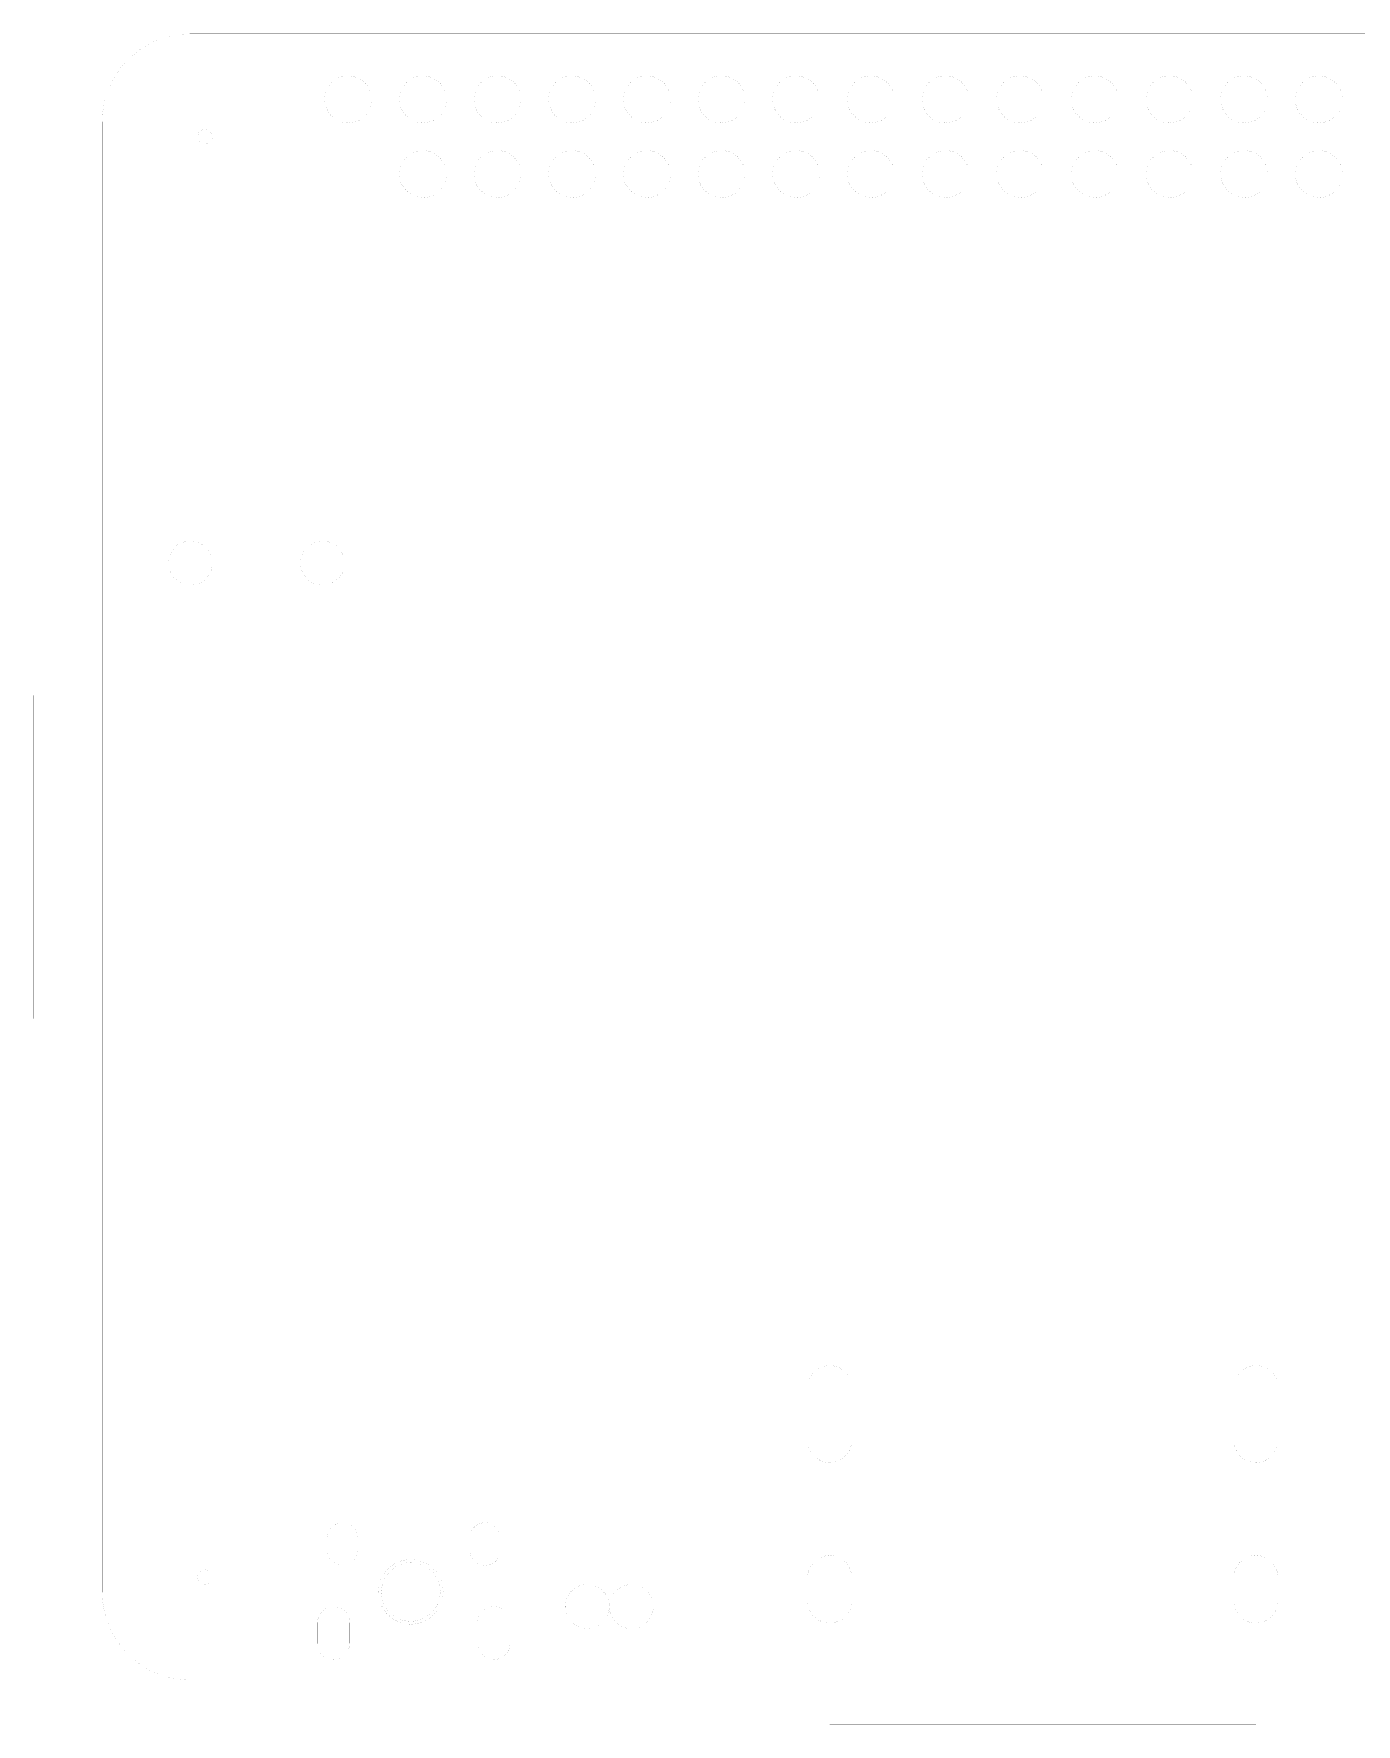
# Model space of a CAD drawing. Extents: x -0.09 to 3.43, y -0.1 to 2.2.
# Drawn here: x -0.092 to 1.68, y -0.059 to 2.205 of the extents above; entities that cross this region are included whole.
import ezdxf

# ---------------------------------------------------------------- set-up
doc = ezdxf.new("R2010")
doc.units = 0
doc.layers.add('49', color=253, linetype='CONTINUOUS')

msp = doc.modelspace()

# ---------------------------------------------------------------- linework, layer by layer
at = {"layer": '49'}
for points, const_width in [([(0.11811, 2.204724, 0.414214), (0, 2.086614)], 0.000039), ([(0.11811, 2.204734, 1), (0.11811, 2.204715)], 0.00002), ([(0.11811, 2.204715, 1), (0.11811, 2.204734)], 0.00002), ([(0.279528, 2.165364, 1), (0.279528, 2.165344)], 0.00002), ([(0.279537, 2.165354, 1), (0.279518, 2.165354)], 0.00002), ([(0.329528, 2.085433, 1), (0.329528, 2.148425, 1), (0.329528, 2.085433)], 0.000039), ([(0.329528, 2.085433, 1), (0.329528, 2.148425, 1), (0.329528, 2.085433)], 0.000039), ([(0.429528, 2.085433, 1), (0.429528, 2.148425, 1), (0.429528, 2.085433)], 0.000039), ([(0.429528, 2.085433, 1), (0.429528, 2.148425, 1), (0.429528, 2.085433)], 0.000039), ([(0.529528, 2.085433, 1), (0.529528, 2.148425, 1), (0.529528, 2.085433)], 0.000039), ([(0.529528, 2.085433, 1), (0.529528, 2.148425, 1), (0.529528, 2.085433)], 0.000039), ([(0.629528, 2.085433, 1), (0.629528, 2.148425, 1), (0.629528, 2.085433)], 0.000039), ([(0.629528, 2.085433, 1), (0.629528, 2.148425, 1), (0.629528, 2.085433)], 0.000039), ([(0.729528, 2.085433, 1), (0.729528, 2.148425, 1), (0.729528, 2.085433)], 0.000039), ([(0.729528, 2.085433, 1), (0.729528, 2.148425, 1), (0.729528, 2.085433)], 0.000039), ([(0.829528, 2.085433, 1), (0.829528, 2.148425, 1), (0.829528, 2.085433)], 0.000039), ([(0.829528, 2.085433, 1), (0.829528, 2.148425, 1), (0.829528, 2.085433)], 0.000039), ([(0.929528, 2.085433, 1), (0.929528, 2.148425, 1), (0.929528, 2.085433)], 0.000039), ([(0.929528, 2.085433, 1), (0.929528, 2.148425, 1), (0.929528, 2.085433)], 0.000039), ([(1.029528, 2.085433, 1), (1.029528, 2.148425, 1), (1.029528, 2.085433)], 0.000039), ([(1.029528, 2.085433, 1), (1.029528, 2.148425, 1), (1.029528, 2.085433)], 0.000039), ([(1.129528, 2.085433, 1), (1.129528, 2.148425, 1), (1.129528, 2.085433)], 0.000039), ([(1.129528, 2.085433, 1), (1.129528, 2.148425, 1), (1.129528, 2.085433)], 0.000039), ([(1.229528, 2.085433, 1), (1.229528, 2.148425, 1), (1.229528, 2.085433)], 0.000039), ([(1.229528, 2.085433, 1), (1.229528, 2.148425, 1), (1.229528, 2.085433)], 0.000039), ([(1.329528, 2.085433, 1), (1.329528, 2.148425, 1), (1.329528, 2.085433)], 0.000039), ([(1.329528, 2.085433, 1), (1.329528, 2.148425, 1), (1.329528, 2.085433)], 0.000039), ([(1.429528, 2.085433, 1), (1.429528, 2.148425, 1), (1.429528, 2.085433)], 0.000039), ([(1.429528, 2.085433, 1), (1.429528, 2.148425, 1), (1.429528, 2.085433)], 0.000039), ([(1.529528, 2.085433, 1), (1.529528, 2.148425, 1), (1.529528, 2.085433)], 0.000039), ([(1.529528, 2.085433, 1), (1.529528, 2.148425, 1), (1.529528, 2.085433)], 0.000039), ([(1.629528, 2.085433, 1), (1.629528, 2.148425, 1), (1.629528, 2.085433)], 0.000039), ([(1.629528, 2.085433, 1), (1.629528, 2.148425, 1), (1.629528, 2.085433)], 0.000039), ([(0.00001, 2.086614, 1), (-0.00001, 2.086614)], 0.00002), ([(-0.00001, 2.086614, 1), (0.00001, 2.086614)], 0.00002), ([(0.137795, 2.057087, 1), (0.137795, 2.076772, 1), (0.137795, 2.057087)], 0.000039), ([(0.137795, 2.057087, 1), (0.137795, 2.076772, 1), (0.137795, 2.057087)], 0.000039), ([(0.298031, 2.048435, 1), (0.298031, 2.048415)], 0.00002), ([(0.298041, 2.048425, 1), (0.298022, 2.048425)], 0.00002), ([(0.361033, 2.048425, 1), (0.361014, 2.048425)], 0.00002), ([(0.361024, 2.048415, 1), (0.361024, 2.048435)], 0.00002), ([(0.429528, 1.985433, 1), (0.429528, 2.048425, 1), (0.429528, 1.985433)], 0.000039), ([(0.429528, 1.985433, 1), (0.429528, 2.048425, 1), (0.429528, 1.985433)], 0.000039), ([(0.529528, 1.985433, 1), (0.529528, 2.048425, 1), (0.529528, 1.985433)], 0.000039), ([(0.529528, 1.985433, 1), (0.529528, 2.048425, 1), (0.529528, 1.985433)], 0.000039), ([(0.629528, 1.985433, 1), (0.629528, 2.048425, 1), (0.629528, 1.985433)], 0.000039), ([(0.629528, 1.985433, 1), (0.629528, 2.048425, 1), (0.629528, 1.985433)], 0.000039), ([(0.729528, 1.985433, 1), (0.729528, 2.048425, 1), (0.729528, 1.985433)], 0.000039), ([(0.729528, 1.985433, 1), (0.729528, 2.048425, 1), (0.729528, 1.985433)], 0.000039), ([(0.829528, 1.985433, 1), (0.829528, 2.048425, 1), (0.829528, 1.985433)], 0.000039), ([(0.829528, 1.985433, 1), (0.829528, 2.048425, 1), (0.829528, 1.985433)], 0.000039), ([(0.929528, 1.985433, 1), (0.929528, 2.048425, 1), (0.929528, 1.985433)], 0.000039), ([(0.929528, 1.985433, 1), (0.929528, 2.048425, 1), (0.929528, 1.985433)], 0.000039), ([(1.029528, 1.985433, 1), (1.029528, 2.048425, 1), (1.029528, 1.985433)], 0.000039), ([(1.029528, 1.985433, 1), (1.029528, 2.048425, 1), (1.029528, 1.985433)], 0.000039), ([(1.129528, 1.985433, 1), (1.129528, 2.048425, 1), (1.129528, 1.985433)], 0.000039), ([(1.129528, 1.985433, 1), (1.129528, 2.048425, 1), (1.129528, 1.985433)], 0.000039), ([(1.229528, 1.985433, 1), (1.229528, 2.048425, 1), (1.229528, 1.985433)], 0.000039), ([(1.229528, 1.985433, 1), (1.229528, 2.048425, 1), (1.229528, 1.985433)], 0.000039), ([(1.329528, 1.985433, 1), (1.329528, 2.048425, 1), (1.329528, 1.985433)], 0.000039), ([(1.329528, 1.985433, 1), (1.329528, 2.048425, 1), (1.329528, 1.985433)], 0.000039), ([(1.429528, 1.985433, 1), (1.429528, 2.048425, 1), (1.429528, 1.985433)], 0.000039), ([(1.429528, 1.985433, 1), (1.429528, 2.048425, 1), (1.429528, 1.985433)], 0.000039), ([(1.529528, 1.985433, 1), (1.529528, 2.048425, 1), (1.529528, 1.985433)], 0.000039), ([(1.529528, 1.985433, 1), (1.529528, 2.048425, 1), (1.529528, 1.985433)], 0.000039), ([(1.629528, 1.985433, 1), (1.629528, 2.048425, 1), (1.629528, 1.985433)], 0.000039), ([(1.629528, 1.985433, 1), (1.629528, 2.048425, 1), (1.629528, 1.985433)], 0.000039), ([(0.298031, 1.985443, 1), (0.298031, 1.985423)], 0.00002), ([(0.298022, 1.985433, 1), (0.298041, 1.985433)], 0.00002), ([(0.361014, 1.985433, 1), (0.361033, 1.985433)], 0.00002), ([(0.361024, 1.985423, 1), (0.361024, 1.985443)], 0.00002), ([(0.279528, 1.968514, 1), (0.279528, 1.968494)], 0.00002), ([(0.279518, 1.968504, 1), (0.279537, 1.968504)], 0.00002), ([(0.11811, 1.466535, 1), (0.11811, 1.525591, 1), (0.11811, 1.466535)], 0.000039), ([(0.295276, 1.466535, 1), (0.295276, 1.525591, 1), (0.295276, 1.466535)], 0.000039), ([(0.179134, 1.417333, 1), (0.179134, 1.417313)], 0.00002), ([(0.179144, 1.417323, 1), (0.179124, 1.417323)], 0.00002), ([(0.214577, 1.417323, 1), (0.214557, 1.417323)], 0.00002), ([(0.214567, 1.417313, 1), (0.214567, 1.417333)], 0.00002), ([(0.018711, 1.392913, 1), (0.018691, 1.392913)], 0.00002), ([(0.018701, 1.392923, 1), (0.018701, 1.392904)], 0.00002), ([(0.57186, 1.392913, 1), (0.571841, 1.392913)], 0.00002), ([(0.57185, 1.392904, 1), (0.57185, 1.392923)], 0.00002), ([(-0.091526, 1.318898, 1), (-0.091545, 1.318898)], 0.00002), ([(-0.091535, 1.318907, 1), (-0.091535, 1.318888)], 0.00002), ([(0.018711, 1.318898, 1), (0.018691, 1.318898)], 0.00002), ([(0.018691, 1.318898, 1), (0.018711, 1.318898)], 0.00002), ([(0.018701, 1.318888, 1), (0.018701, 1.318907)], 0.00002), ([(-0.091535, 0.885837, 1), (-0.091535, 0.885817)], 0.00002), ([(-0.091545, 0.885827, 1), (-0.091526, 0.885827)], 0.00002), ([(0.018711, 0.885827, 1), (0.018691, 0.885827)], 0.00002), ([(0.018691, 0.885827, 1), (0.018711, 0.885827)], 0.00002), ([(0.018701, 0.885817, 1), (0.018701, 0.885837)], 0.00002), ([(0.018691, 0.877165, 1), (0.018711, 0.877165)], 0.00002), ([(0.018701, 0.877175, 1), (0.018701, 0.877156)], 0.00002), ([(0.571841, 0.877165, 1), (0.57186, 0.877165)], 0.00002), ([(0.57185, 0.877156, 1), (0.57185, 0.877175)], 0.00002), ([(0.179134, 0.787411, 1), (0.179134, 0.787392)], 0.00002), ([(0.179124, 0.787402, 1), (0.179144, 0.787402)], 0.00002), ([(0.214557, 0.787402, 1), (0.214577, 0.787402)], 0.00002), ([(0.214567, 0.787392, 1), (0.214567, 0.787411)], 0.00002), ([(1.003937, 0.391732, 1), (0.944882, 0.391732)], 0.000039), ([(1.003937, 0.391732, 1), (0.944882, 0.391732)], 0.000039), ([(0.974409, 0.419301, 1), (0.974409, 0.419281)], 0.00002), ([(0.974419, 0.419291, 1), (0.9744, 0.419291)], 0.00002), ([(1.574803, 0.391732, 1), (1.515748, 0.391732)], 0.000039), ([(1.574803, 0.391732, 1), (1.515748, 0.391732)], 0.000039), ([(1.545285, 0.419291, 1), (1.545266, 0.419291)], 0.00002), ([(1.545276, 0.419281, 1), (1.545276, 0.419301)], 0.00002), ([(0.944892, 0.391732, 1), (0.944872, 0.391732)], 0.00002), ([(0.944872, 0.391732, 1), (0.944892, 0.391732)], 0.00002), ([(0.944872, 0.391732, 1), (0.944892, 0.391732)], 0.00002), ([(1.003947, 0.391732, 1), (1.003927, 0.391732)], 0.00002), ([(1.003927, 0.391732, 1), (1.003947, 0.391732)], 0.00002), ([(1.003927, 0.391732, 1), (1.003947, 0.391732)], 0.00002), ([(1.515758, 0.391732, 1), (1.515738, 0.391732)], 0.00002), ([(1.515738, 0.391732, 1), (1.515758, 0.391732)], 0.00002), ([(1.515738, 0.391732, 1), (1.515758, 0.391732)], 0.00002), ([(1.574813, 0.391732, 1), (1.574793, 0.391732)], 0.00002), ([(1.574793, 0.391732, 1), (1.574813, 0.391732)], 0.00002), ([(1.574793, 0.391732, 1), (1.574813, 0.391732)], 0.00002), ([(0.944892, 0.320866, 1), (0.944872, 0.320866)], 0.00002), ([(0.944892, 0.320866, 1), (0.944872, 0.320866)], 0.00002), ([(0.944872, 0.320866, 1), (0.944892, 0.320866)], 0.00002), ([(0.944882, 0.320866, 1), (1.003937, 0.320866)], 0.000039), ([(0.944882, 0.320866, 1), (1.003937, 0.320866)], 0.000039), ([(1.003947, 0.320866, 1), (1.003927, 0.320866)], 0.00002), ([(1.003947, 0.320866, 1), (1.003927, 0.320866)], 0.00002), ([(1.003927, 0.320866, 1), (1.003947, 0.320866)], 0.00002), ([(1.515758, 0.320866, 1), (1.515738, 0.320866)], 0.00002), ([(1.515758, 0.320866, 1), (1.515738, 0.320866)], 0.00002), ([(1.515738, 0.320866, 1), (1.515758, 0.320866)], 0.00002), ([(1.515748, 0.320866, 1), (1.574803, 0.320866)], 0.000039), ([(1.515748, 0.320866, 1), (1.574803, 0.320866)], 0.000039), ([(1.574813, 0.320866, 1), (1.574793, 0.320866)], 0.00002), ([(1.574813, 0.320866, 1), (1.574793, 0.320866)], 0.00002), ([(1.574793, 0.320866, 1), (1.574813, 0.320866)], 0.00002), ([(0.26378, 0.210837, 1), (0.26378, 0.210817)], 0.00002), ([(0.263789, 0.210827, 1), (0.26377, 0.210827)], 0.00002), ([(0.34252, 0.190157, 1), (0.301181, 0.190157)], 0.000039), ([(0.34253, 0.210827, 1), (0.34251, 0.210827)], 0.00002), ([(0.34252, 0.210817, 1), (0.34252, 0.210837)], 0.00002), ([(0.358278, 0.208661, 1), (0.358258, 0.208661)], 0.00002), ([(0.358268, 0.208671, 1), (0.358268, 0.208652)], 0.00002), ([(0.374026, 0.208661, 1), (0.374006, 0.208661)], 0.00002), ([(0.374016, 0.208652, 1), (0.374016, 0.208671)], 0.00002), ([(0.383868, 0.208661, 1), (0.383848, 0.208661)], 0.00002), ([(0.383858, 0.208671, 1), (0.383858, 0.208652)], 0.00002), ([(0.399616, 0.208661, 1), (0.399596, 0.208661)], 0.00002), ([(0.399606, 0.208652, 1), (0.399606, 0.208671)], 0.00002), ([(0.409459, 0.208661, 1), (0.409439, 0.208661)], 0.00002), ([(0.409449, 0.208671, 1), (0.409449, 0.208652)], 0.00002), ([(0.425207, 0.208661, 1), (0.425187, 0.208661)], 0.00002), ([(0.425197, 0.208652, 1), (0.425197, 0.208671)], 0.00002), ([(0.435049, 0.208661, 1), (0.43503, 0.208661)], 0.00002), ([(0.435039, 0.208671, 1), (0.435039, 0.208652)], 0.00002), ([(0.450797, 0.208661, 1), (0.450778, 0.208661)], 0.00002), ([(0.450787, 0.208652, 1), (0.450787, 0.208671)], 0.00002), ([(0.46064, 0.208661, 1), (0.46062, 0.208661)], 0.00002), ([(0.46063, 0.208671, 1), (0.46063, 0.208652)], 0.00002), ([(0.476388, 0.208661, 1), (0.476368, 0.208661)], 0.00002), ([(0.476378, 0.208652, 1), (0.476378, 0.208671)], 0.00002), ([(0.492126, 0.210837, 1), (0.492126, 0.210817)], 0.00002), ([(0.492136, 0.210827, 1), (0.492116, 0.210827)], 0.00002), ([(0.533465, 0.190157, 1), (0.492126, 0.190157)], 0.000039), ([(0.570876, 0.210827, 1), (0.570856, 0.210827)], 0.00002), ([(0.570866, 0.210817, 1), (0.570866, 0.210837)], 0.00002), ([(1.061811, 0.220482, 1), (1.061811, 0.220463)], 0.00002), ([(1.061821, 0.220472, 1), (1.061801, 0.220472)], 0.00002), ([(1.098425, 0.220482, 1), (1.098425, 0.220463)], 0.00002), ([(1.098435, 0.220472, 1), (1.098415, 0.220472)], 0.00002), ([(1.098425, 0.220463, 1), (1.098425, 0.220482)], 0.00002), ([(1.16812, 0.220472, 1), (1.1681, 0.220472)], 0.00002), ([(1.16811, 0.220482, 1), (1.16811, 0.220463)], 0.00002), ([(1.16811, 0.220463, 1), (1.16811, 0.220482)], 0.00002), ([(1.187008, 0.220482, 1), (1.187008, 0.220463)], 0.00002), ([(1.187008, 0.220463, 1), (1.187008, 0.220482)], 0.00002), ([(1.194882, 0.220482, 1), (1.194882, 0.220463)], 0.00002), ([(1.194882, 0.220463, 1), (1.194882, 0.220482)], 0.00002), ([(1.206693, 0.220482, 1), (1.206693, 0.220463)], 0.00002), ([(1.206693, 0.220463, 1), (1.206693, 0.220482)], 0.00002), ([(1.214567, 0.220482, 1), (1.214567, 0.220463)], 0.00002), ([(1.214567, 0.220463, 1), (1.214567, 0.220482)], 0.00002), ([(1.226378, 0.220482, 1), (1.226378, 0.220463)], 0.00002), ([(1.226378, 0.220463, 1), (1.226378, 0.220482)], 0.00002), ([(1.234252, 0.220482, 1), (1.234252, 0.220463)], 0.00002), ([(1.234252, 0.220463, 1), (1.234252, 0.220482)], 0.00002), ([(1.246063, 0.220482, 1), (1.246063, 0.220463)], 0.00002), ([(1.246063, 0.220463, 1), (1.246063, 0.220482)], 0.00002), ([(1.253937, 0.220482, 1), (1.253937, 0.220463)], 0.00002), ([(1.253937, 0.220463, 1), (1.253937, 0.220482)], 0.00002), ([(1.265748, 0.220482, 1), (1.265748, 0.220463)], 0.00002), ([(1.265748, 0.220463, 1), (1.265748, 0.220482)], 0.00002), ([(1.273622, 0.220482, 1), (1.273622, 0.220463)], 0.00002), ([(1.273622, 0.220463, 1), (1.273622, 0.220482)], 0.00002), ([(1.285433, 0.220482, 1), (1.285433, 0.220463)], 0.00002), ([(1.285433, 0.220463, 1), (1.285433, 0.220482)], 0.00002), ([(1.293307, 0.220482, 1), (1.293307, 0.220463)], 0.00002), ([(1.293307, 0.220463, 1), (1.293307, 0.220482)], 0.00002), ([(1.305118, 0.220482, 1), (1.305118, 0.220463)], 0.00002), ([(1.305118, 0.220463, 1), (1.305118, 0.220482)], 0.00002), ([(1.312992, 0.220482, 1), (1.312992, 0.220463)], 0.00002), ([(1.312992, 0.220463, 1), (1.312992, 0.220482)], 0.00002), ([(1.324803, 0.220482, 1), (1.324803, 0.220463)], 0.00002), ([(1.324803, 0.220463, 1), (1.324803, 0.220482)], 0.00002), ([(1.332677, 0.220482, 1), (1.332677, 0.220463)], 0.00002), ([(1.332677, 0.220463, 1), (1.332677, 0.220482)], 0.00002), ([(1.351575, 0.220482, 1), (1.351575, 0.220463)], 0.00002), ([(1.351585, 0.220472, 1), (1.351565, 0.220472)], 0.00002), ([(1.351575, 0.220463, 1), (1.351575, 0.220482)], 0.00002), ([(1.42126, 0.220482, 1), (1.42126, 0.220463)], 0.00002), ([(1.42127, 0.220472, 1), (1.42125, 0.220472)], 0.00002), ([(1.42126, 0.220463, 1), (1.42126, 0.220482)], 0.00002), ([(1.457884, 0.220472, 1), (1.457864, 0.220472)], 0.00002), ([(1.457874, 0.220463, 1), (1.457874, 0.220482)], 0.00002), ([(0.269685, 0.185443, 1), (0.269685, 0.185423)], 0.00002), ([(0.269695, 0.185433, 1), (0.269675, 0.185433)], 0.00002), ([(0.301191, 0.190157, 1), (0.301171, 0.190157)], 0.00002), ([(0.301171, 0.190157, 1), (0.301191, 0.190157)], 0.00002), ([(0.34253, 0.190157, 1), (0.34251, 0.190157)], 0.00002), ([(0.34251, 0.190157, 1), (0.34253, 0.190157)], 0.00002), ([(0.34251, 0.190157, 1), (0.34253, 0.190157)], 0.00002), ([(0.492136, 0.190157, 1), (0.492116, 0.190157)], 0.00002), ([(0.492116, 0.190157, 1), (0.492136, 0.190157)], 0.00002), ([(0.492116, 0.190157, 1), (0.492136, 0.190157)], 0.00002), ([(0.533474, 0.190157, 1), (0.533455, 0.190157)], 0.00002), ([(0.533455, 0.190157, 1), (0.533474, 0.190157)], 0.00002), ([(0.56497, 0.185433, 1), (0.564951, 0.185433)], 0.00002), ([(0.564961, 0.185423, 1), (0.564961, 0.185443)], 0.00002), ([(0.301181, 0.174409, 1), (0.34252, 0.174409)], 0.000039), ([(0.301191, 0.174409, 1), (0.301171, 0.174409)], 0.00002), ([(0.301171, 0.174409, 1), (0.301191, 0.174409)], 0.00002), ([(0.34253, 0.174409, 1), (0.34251, 0.174409)], 0.00002), ([(0.34253, 0.174409, 1), (0.34251, 0.174409)], 0.00002), ([(0.34251, 0.174409, 1), (0.34253, 0.174409)], 0.00002), ([(0.456693, 0.11811, 1), (0.370079, 0.11811)], 0.000039), ([(0.492136, 0.174409, 1), (0.492116, 0.174409)], 0.00002), ([(0.492126, 0.174409, 1), (0.533465, 0.174409)], 0.000039), ([(0.492136, 0.174409, 1), (0.492116, 0.174409)], 0.00002), ([(0.492116, 0.174409, 1), (0.492136, 0.174409)], 0.00002), ([(0.533474, 0.174409, 1), (0.533455, 0.174409)], 0.00002), ([(0.533455, 0.174409, 1), (0.533474, 0.174409)], 0.00002), ([(1.003937, 0.137402, 1), (0.944882, 0.137402)], 0.000039), ([(1.003937, 0.137402, 1), (0.944882, 0.137402)], 0.000039), ([(1.574803, 0.137402, 1), (1.515748, 0.137402)], 0.000039), ([(1.574803, 0.137402, 1), (1.515748, 0.137402)], 0.000039), ([(0.137795, 0.127953, 1), (0.137795, 0.147638, 1), (0.137795, 0.127953)], 0.000039), ([(0.137795, 0.127953, 1), (0.137795, 0.147638, 1), (0.137795, 0.127953)], 0.000039), ([(0.26378, 0.15375, 1), (0.26378, 0.15373)], 0.00002), ([(0.26377, 0.15374, 1), (0.263789, 0.15374)], 0.00002), ([(0.26378, 0.143711, 1), (0.26378, 0.143691)], 0.00002), ([(0.263789, 0.143701, 1), (0.26377, 0.143701)], 0.00002), ([(0.33564, 0.143701, 1), (0.33562, 0.143701)], 0.00002), ([(0.33563, 0.143691, 1), (0.33563, 0.143711)], 0.00002), ([(0.34251, 0.15374, 1), (0.34253, 0.15374)], 0.00002), ([(0.34252, 0.15373, 1), (0.34252, 0.15375)], 0.00002), ([(0.358268, 0.139774, 1), (0.358268, 0.139754)], 0.00002), ([(0.358258, 0.139764, 1), (0.358278, 0.139764)], 0.00002), ([(0.413386, 0.07874, 1), (0.413386, 0.15748, 1), (0.413386, 0.07874)], 0.000039), ([(0.374006, 0.139764, 1), (0.374026, 0.139764)], 0.00002), ([(0.374016, 0.139754, 1), (0.374016, 0.139774)], 0.00002), ([(0.383858, 0.139774, 1), (0.383858, 0.139754)], 0.00002), ([(0.383848, 0.139764, 1), (0.383868, 0.139764)], 0.00002), ([(0.399596, 0.139764, 1), (0.399616, 0.139764)], 0.00002), ([(0.399606, 0.139754, 1), (0.399606, 0.139774)], 0.00002), ([(0.409449, 0.139774, 1), (0.409449, 0.139754)], 0.00002), ([(0.409439, 0.139764, 1), (0.409459, 0.139764)], 0.00002), ([(0.425187, 0.139764, 1), (0.425207, 0.139764)], 0.00002), ([(0.425197, 0.139754, 1), (0.425197, 0.139774)], 0.00002), ([(0.435039, 0.139774, 1), (0.435039, 0.139754)], 0.00002), ([(0.43503, 0.139764, 1), (0.435049, 0.139764)], 0.00002), ([(0.450778, 0.139764, 1), (0.450797, 0.139764)], 0.00002), ([(0.450787, 0.139754, 1), (0.450787, 0.139774)], 0.00002), ([(0.46063, 0.139774, 1), (0.46063, 0.139754)], 0.00002), ([(0.46062, 0.139764, 1), (0.46064, 0.139764)], 0.00002), ([(0.476368, 0.139764, 1), (0.476388, 0.139764)], 0.00002), ([(0.476378, 0.139754, 1), (0.476378, 0.139774)], 0.00002), ([(0.492126, 0.15375, 1), (0.492126, 0.15373)], 0.00002), ([(0.492116, 0.15374, 1), (0.492136, 0.15374)], 0.00002), ([(0.499016, 0.143711, 1), (0.499016, 0.143691)], 0.00002), ([(0.499026, 0.143701, 1), (0.499006, 0.143701)], 0.00002), ([(0.570856, 0.15374, 1), (0.570876, 0.15374)], 0.00002), ([(0.570876, 0.143701, 1), (0.570856, 0.143701)], 0.00002), ([(0.570866, 0.15373, 1), (0.570866, 0.15375)], 0.00002), ([(0.570866, 0.143691, 1), (0.570866, 0.143711)], 0.00002), ([(0.944892, 0.137402, 1), (0.944872, 0.137402)], 0.00002), ([(0.944872, 0.137402, 1), (0.944892, 0.137402)], 0.00002), ([(0.944872, 0.137402, 1), (0.944892, 0.137402)], 0.00002), ([(1.003947, 0.137402, 1), (1.003927, 0.137402)], 0.00002), ([(1.003927, 0.137402, 1), (1.003947, 0.137402)], 0.00002), ([(1.003927, 0.137402, 1), (1.003947, 0.137402)], 0.00002), ([(1.515758, 0.137402, 1), (1.515738, 0.137402)], 0.00002), ([(1.515738, 0.137402, 1), (1.515758, 0.137402)], 0.00002), ([(1.515738, 0.137402, 1), (1.515758, 0.137402)], 0.00002), ([(1.574813, 0.137402, 1), (1.574793, 0.137402)], 0.00002), ([(1.574793, 0.137402, 1), (1.574813, 0.137402)], 0.00002), ([(1.574793, 0.137402, 1), (1.574813, 0.137402)], 0.00002), ([(0, 0.11811, 0.414214), (0.11811, 0)], 0.000039), ([(0.00001, 0.11811, 1), (-0.00001, 0.11811)], 0.00002), ([(-0.00001, 0.11811, 1), (0.00001, 0.11811)], 0.00002), ([(0.26378, 0.116152, 1), (0.26378, 0.116132)], 0.00002), ([(0.26377, 0.116142, 1), (0.263789, 0.116142)], 0.00002), ([(0.284459, 0.116142, 1), (0.284439, 0.116142)], 0.00002), ([(0.284449, 0.116132, 1), (0.284449, 0.116152)], 0.00002), ([(0.370089, 0.11811, 1), (0.370069, 0.11811)], 0.00002), ([(0.370069, 0.11811, 1), (0.370089, 0.11811)], 0.00002), ([(0.370079, 0.11811, 1), (0.456693, 0.11811)], 0.000039), ([(0.456703, 0.11811, 1), (0.456683, 0.11811)], 0.00002), ([(0.456683, 0.11811, 1), (0.456703, 0.11811)], 0.00002), ([(0.550207, 0.116142, 1), (0.550187, 0.116142)], 0.00002), ([(0.550197, 0.116152, 1), (0.550197, 0.116132)], 0.00002), ([(0.570856, 0.116142, 1), (0.570876, 0.116142)], 0.00002), ([(0.570866, 0.116132, 1), (0.570866, 0.116152)], 0.00002), ([(0.649606, 0.068898, 1), (0.649606, 0.127953, 1), (0.649606, 0.068898)], 0.000039), ([(0.708661, 0.068898, 1), (0.708661, 0.127953, 1), (0.708661, 0.068898)], 0.000039), ([(0.331693, 0.076772, 1), (0.288386, 0.076772)], 0.000039), ([(0.351585, 0.102362, 1), (0.351565, 0.102362)], 0.00002), ([(0.351575, 0.102372, 1), (0.351575, 0.102352)], 0.00002), ([(0.40749, 0.102362, 1), (0.40747, 0.102362)], 0.00002), ([(0.40748, 0.102352, 1), (0.40748, 0.102372)], 0.00002), ([(0.427165, 0.102372, 1), (0.427165, 0.102352)], 0.00002), ([(0.427175, 0.102362, 1), (0.427156, 0.102362)], 0.00002), ([(0.483081, 0.102362, 1), (0.483061, 0.102362)], 0.00002), ([(0.483071, 0.102352, 1), (0.483071, 0.102372)], 0.00002), ([(0.54626, 0.076772, 1), (0.502953, 0.076772)], 0.000039), ([(0.944892, 0.105906, 1), (0.944872, 0.105906)], 0.00002), ([(0.944892, 0.105906, 1), (0.944872, 0.105906)], 0.00002), ([(0.944872, 0.105906, 1), (0.944892, 0.105906)], 0.00002), ([(0.944882, 0.105906, 1), (1.003937, 0.105906)], 0.000039), ([(0.944882, 0.105906, 1), (1.003937, 0.105906)], 0.000039), ([(1.003947, 0.105906, 1), (1.003927, 0.105906)], 0.00002), ([(1.003947, 0.105906, 1), (1.003927, 0.105906)], 0.00002), ([(1.003927, 0.105906, 1), (1.003947, 0.105906)], 0.00002), ([(1.055128, 0.094488, 1), (1.055108, 0.094488)], 0.00002), ([(1.055118, 0.094498, 1), (1.055118, 0.094478)], 0.00002), ([(1.061811, 0.102372, 1), (1.061811, 0.102352)], 0.00002), ([(1.061801, 0.102362, 1), (1.061821, 0.102362)], 0.00002), ([(1.098425, 0.094498, 1), (1.098425, 0.094478)], 0.00002), ([(1.098415, 0.094488, 1), (1.098435, 0.094488)], 0.00002), ([(1.098425, 0.094478, 1), (1.098425, 0.094498)], 0.00002), ([(1.1681, 0.102362, 1), (1.16812, 0.102362)], 0.00002), ([(1.16811, 0.102352, 1), (1.16811, 0.102372)], 0.00002), ([(1.351575, 0.102372, 1), (1.351575, 0.102352)], 0.00002), ([(1.351565, 0.102362, 1), (1.351585, 0.102362)], 0.00002), ([(1.42126, 0.094498, 1), (1.42126, 0.094478)], 0.00002), ([(1.42125, 0.094488, 1), (1.42127, 0.094488)], 0.00002), ([(1.42126, 0.094478, 1), (1.42126, 0.094498)], 0.00002), ([(1.457864, 0.102362, 1), (1.457884, 0.102362)], 0.00002), ([(1.457874, 0.102352, 1), (1.457874, 0.102372)], 0.00002), ([(1.464577, 0.094488, 1), (1.464557, 0.094488)], 0.00002), ([(1.464567, 0.094478, 1), (1.464567, 0.094498)], 0.00002), ([(1.515758, 0.105906, 1), (1.515738, 0.105906)], 0.00002), ([(1.515758, 0.105906, 1), (1.515738, 0.105906)], 0.00002), ([(1.515738, 0.105906, 1), (1.515758, 0.105906)], 0.00002), ([(1.515748, 0.105906, 1), (1.574803, 0.105906)], 0.000039), ([(1.515748, 0.105906, 1), (1.574803, 0.105906)], 0.000039), ([(1.574813, 0.105906, 1), (1.574793, 0.105906)], 0.00002), ([(1.574813, 0.105906, 1), (1.574793, 0.105906)], 0.00002), ([(1.574793, 0.105906, 1), (1.574813, 0.105906)], 0.00002), ([(0.288396, 0.076772, 1), (0.288376, 0.076772)], 0.00002), ([(0.288376, 0.076772, 1), (0.288396, 0.076772)], 0.00002), ([(0.331703, 0.076772, 1), (0.331683, 0.076772)], 0.00002), ([(0.331683, 0.076772, 1), (0.331703, 0.076772)], 0.00002), ([(0.502963, 0.076772, 1), (0.502943, 0.076772)], 0.00002), ([(0.502943, 0.076772, 1), (0.502963, 0.076772)], 0.00002), ([(0.54627, 0.076772, 1), (0.54625, 0.076772)], 0.00002), ([(0.54625, 0.076772, 1), (0.54627, 0.076772)], 0.00002), ([(0.288396, 0.049213, 1), (0.288376, 0.049213)], 0.00002), ([(0.288376, 0.049213, 1), (0.288396, 0.049213)], 0.00002), ([(0.288386, 0.049213, 1), (0.331693, 0.049213)], 0.000039), ([(0.331703, 0.049213, 1), (0.331683, 0.049213)], 0.00002), ([(0.331683, 0.049213, 1), (0.331703, 0.049213)], 0.00002), ([(0.502963, 0.049213, 1), (0.502943, 0.049213)], 0.00002), ([(0.502943, 0.049213, 1), (0.502963, 0.049213)], 0.00002), ([(0.502953, 0.049213, 1), (0.54626, 0.049213)], 0.000039), ([(0.54627, 0.049213, 1), (0.54625, 0.049213)], 0.00002), ([(0.54625, 0.049213, 1), (0.54627, 0.049213)], 0.00002), ([(1.055118, 0.051191, 1), (1.055118, 0.051171)], 0.00002), ([(1.055108, 0.051181, 1), (1.055128, 0.051181)], 0.00002), ([(1.464557, 0.051181, 1), (1.464577, 0.051181)], 0.00002), ([(1.464567, 0.051171, 1), (1.464567, 0.051191)], 0.00002), ([(0.11811, 0.00001, 1), (0.11811, -0.00001)], 0.00002), ([(0.11811, -0.00001, 1), (0.11811, 0.00001)], 0.00002), ([(0.284449, 0.019695, 1), (0.284449, 0.019675)], 0.00002), ([(0.284439, 0.019685, 1), (0.284459, 0.019685)], 0.00002), ([(0.33562, 0.019685, 1), (0.33564, 0.019685)], 0.00002), ([(0.33563, 0.019675, 1), (0.33563, 0.019695)], 0.00002), ([(0.351575, 0.019695, 1), (0.351575, 0.019675)], 0.00002), ([(0.351565, 0.019685, 1), (0.351585, 0.019685)], 0.00002), ([(0.40747, 0.019685, 1), (0.40749, 0.019685)], 0.00002), ([(0.40748, 0.019675, 1), (0.40748, 0.019695)], 0.00002), ([(0.427165, 0.019695, 1), (0.427165, 0.019675)], 0.00002), ([(0.427156, 0.019685, 1), (0.427175, 0.019685)], 0.00002), ([(0.483061, 0.019685, 1), (0.483081, 0.019685)], 0.00002), ([(0.483071, 0.019675, 1), (0.483071, 0.019695)], 0.00002), ([(0.499016, 0.019695, 1), (0.499016, 0.019675)], 0.00002), ([(0.499006, 0.019685, 1), (0.499026, 0.019685)], 0.00002), ([(0.550187, 0.019685, 1), (0.550207, 0.019685)], 0.00002), ([(0.550197, 0.019675, 1), (0.550197, 0.019695)], 0.00002), ([(0.259055, -0.023612, 1), (0.259055, -0.023632)], 0.00002), ([(0.259065, -0.023622, 1), (0.259045, -0.023622)], 0.00002), ([(0.269685, -0.023612, 1), (0.269685, -0.023632)], 0.00002), ([(0.269675, -0.023622, 1), (0.269695, -0.023622)], 0.00002), ([(0.564951, -0.023622, 1), (0.56497, -0.023622)], 0.00002), ([(0.564961, -0.023632, 1), (0.564961, -0.023612)], 0.00002), ([(0.5756, -0.023622, 1), (0.575581, -0.023622)], 0.00002), ([(0.575591, -0.023632, 1), (0.575591, -0.023612)], 0.00002), ([(0.259055, -0.048022, 1), (0.259055, -0.048041)], 0.00002), ([(0.259045, -0.048031, 1), (0.259065, -0.048031)], 0.00002), ([(0.575581, -0.048031, 1), (0.5756, -0.048031)], 0.00002), ([(0.575591, -0.048041, 1), (0.575591, -0.048022)], 0.00002), ([(0.974409, -0.059045, 1), (0.974409, -0.059065)], 0.00002), ([(0.9744, -0.059055, 1), (0.974419, -0.059055)], 0.00002), ([(1.545266, -0.059055, 1), (1.545285, -0.059055)], 0.00002), ([(1.545276, -0.059065, 1), (1.545276, -0.059045)], 0.00002)]:
    msp.add_lwpolyline(points, format="xyb", dxfattribs=dict(at, const_width=const_width))
at = {"layer": '49', "const_width": 0.000039}
for points in [[(3.228346, 2.204724), (0.11811, 2.204724)], [(2.279528, 2.165354), (0.279528, 2.165354)], [(0.279528, 2.165354), (0.279528, 1.968504)], [(0, 2.086614), (0, 0.11811)], [(0.298031, 1.985433), (0.298031, 2.048425)], [(0.298031, 2.048425), (0.361024, 2.048425)], [(0.361024, 2.048425), (0.361024, 1.985433)], [(0.361024, 1.985433), (0.298031, 1.985433)], [(0.279528, 1.968504), (2.279528, 1.968504)], [(0.214567, 1.417323), (0.179134, 1.417323)], [(0.179134, 1.417323), (0.179134, 0.787402)], [(0.214567, 0.787402), (0.214567, 1.417323)], [(0.018701, 1.392913), (0.57185, 1.392913)], [(0.018701, 1.392913), (0.018701, 1.318898)], [(0.57185, 1.392913), (0.57185, 0.877165)], [(-0.091535, 0.885827), (-0.091535, 1.318898)], [(-0.091535, 1.318898), (0.018701, 1.318898)], [(0.018701, 1.318898), (0.018701, 0.885827)], [(0.018701, 0.885827), (-0.091535, 0.885827)], [(0.018701, 0.877165), (0.018701, 0.885827)], [(0.57185, 0.877165), (0.018701, 0.877165)], [(0.179134, 0.787402), (0.214567, 0.787402)], [(0.974409, 0.419291), (0.974409, -0.059055)], [(1.545276, 0.419291), (0.974409, 0.419291)], [(1.545276, -0.059055), (1.545276, 0.419291)], [(0.944882, 0.320866), (0.944882, 0.391732)], [(1.003937, 0.391732), (1.003937, 0.320866)], [(1.515748, 0.320866), (1.515748, 0.391732)], [(1.574803, 0.391732), (1.574803, 0.320866)], [(0.34252, 0.210827), (0.26378, 0.210827)], [(0.26378, 0.210827), (0.26378, 0.15374)], [(0.34252, 0.190157), (0.34252, 0.210827)], [(0.358268, 0.139764), (0.358268, 0.208661)], [(0.358268, 0.208661), (0.374016, 0.208661)], [(0.374016, 0.208661), (0.374016, 0.139764)], [(0.383858, 0.139764), (0.383858, 0.208661)], [(0.383858, 0.208661), (0.399606, 0.208661)], [(0.399606, 0.208661), (0.399606, 0.139764)], [(0.409449, 0.139764), (0.409449, 0.208661)], [(0.409449, 0.208661), (0.425197, 0.208661)], [(0.425197, 0.208661), (0.425197, 0.139764)], [(0.435039, 0.139764), (0.435039, 0.208661)], [(0.435039, 0.208661), (0.450787, 0.208661)], [(0.450787, 0.208661), (0.450787, 0.139764)], [(0.46063, 0.139764), (0.46063, 0.208661)], [(0.46063, 0.208661), (0.476378, 0.208661)], [(0.476378, 0.208661), (0.476378, 0.139764)], [(0.570866, 0.210827), (0.492126, 0.210827)], [(0.492126, 0.210827), (0.492126, 0.190157)], [(0.570866, 0.15374), (0.570866, 0.210827)], [(1.098425, 0.220472), (1.061811, 0.220472)], [(1.061811, 0.220472), (1.061811, 0.102362)], [(1.16811, 0.220472), (1.098425, 0.220472)], [(1.098425, 0.094488), (1.098425, 0.220472)], [(1.16811, 0.102362), (1.16811, 0.220472)], [(1.16811, 0.220472), (1.187008, 0.220472)], [(1.187008, 0.220472), (1.194882, 0.220472)], [(1.194882, 0.220472), (1.206693, 0.220472)], [(1.206693, 0.220472), (1.214567, 0.220472)], [(1.214567, 0.220472), (1.226378, 0.220472)], [(1.226378, 0.220472), (1.234252, 0.220472)], [(1.234252, 0.220472), (1.246063, 0.220472)], [(1.246063, 0.220472), (1.253937, 0.220472)], [(1.253937, 0.220472), (1.265748, 0.220472)], [(1.265748, 0.220472), (1.273622, 0.220472)], [(1.273622, 0.220472), (1.285433, 0.220472)], [(1.285433, 0.220472), (1.293307, 0.220472)], [(1.293307, 0.220472), (1.305118, 0.220472)], [(1.305118, 0.220472), (1.312992, 0.220472)], [(1.312992, 0.220472), (1.324803, 0.220472)], [(1.324803, 0.220472), (1.332677, 0.220472)], [(1.332677, 0.220472), (1.351575, 0.220472)], [(1.42126, 0.220472), (1.351575, 0.220472)], [(1.351575, 0.220472), (1.351575, 0.102362)], [(1.457874, 0.220472), (1.42126, 0.220472)], [(1.42126, 0.220472), (1.42126, 0.094488)], [(1.457874, 0.102362), (1.457874, 0.220472)], [(0.564961, 0.185433), (0.269685, 0.185433)], [(0.269685, 0.185433), (0.269685, -0.023622)], [(0.301181, 0.174409), (0.301181, 0.190157)], [(0.34252, 0.174409), (0.34252, 0.190157)], [(0.492126, 0.174409), (0.492126, 0.190157)], [(0.533465, 0.190157), (0.533465, 0.174409)], [(0.564961, -0.023622), (0.564961, 0.185433)], [(0.34252, 0.15374), (0.34252, 0.174409)], [(0.492126, 0.174409), (0.492126, 0.15374)], [(0.26378, 0.15374), (0.34252, 0.15374)], [(0.33563, 0.143701), (0.26378, 0.143701)], [(0.26378, 0.143701), (0.26378, 0.116142)], [(0.33563, 0.019685), (0.33563, 0.143701)], [(0.374016, 0.139764), (0.358268, 0.139764)], [(0.399606, 0.139764), (0.383858, 0.139764)], [(0.425197, 0.139764), (0.409449, 0.139764)], [(0.450787, 0.139764), (0.435039, 0.139764)], [(0.476378, 0.139764), (0.46063, 0.139764)], [(0.492126, 0.15374), (0.570866, 0.15374)], [(0.570866, 0.143701), (0.499016, 0.143701)], [(0.499016, 0.143701), (0.499016, 0.019685)], [(0.570866, 0.116142), (0.570866, 0.143701)], [(0.944882, 0.105906), (0.944882, 0.137402)], [(1.003937, 0.137402), (1.003937, 0.105906)], [(1.515748, 0.105906), (1.515748, 0.137402)], [(1.574803, 0.137402), (1.574803, 0.105906)], [(0.26378, 0.116142), (0.284449, 0.116142)], [(0.284449, 0.116142), (0.284449, 0.019685)], [(0.550197, 0.019685), (0.550197, 0.116142)], [(0.550197, 0.116142), (0.570866, 0.116142)], [(0.351575, 0.019685), (0.351575, 0.102362)], [(0.351575, 0.102362), (0.40748, 0.102362)], [(0.40748, 0.102362), (0.40748, 0.019685)], [(0.427165, 0.019685), (0.427165, 0.102362)], [(0.427165, 0.102362), (0.483071, 0.102362)], [(0.483071, 0.102362), (0.483071, 0.019685)], [(1.055118, 0.051181), (1.055118, 0.094488)], [(1.055118, 0.094488), (1.098425, 0.094488)], [(1.061811, 0.102362), (1.16811, 0.102362)], [(1.42126, 0.094488), (1.098425, 0.094488)], [(1.351575, 0.102362), (1.457874, 0.102362)], [(1.42126, 0.094488), (1.464567, 0.094488)], [(1.464567, 0.094488), (1.464567, 0.051181)], [(0.288386, 0.049213), (0.288386, 0.076772)], [(0.331693, 0.076772), (0.331693, 0.049213)], [(0.502953, 0.049213), (0.502953, 0.076772)], [(0.54626, 0.076772), (0.54626, 0.049213)], [(1.464567, 0.051181), (1.055118, 0.051181)], [(0.11811, 0), (3.228346, 0)], [(0.284449, 0.019685), (0.33563, 0.019685)], [(0.40748, 0.019685), (0.351575, 0.019685)], [(0.483071, 0.019685), (0.427165, 0.019685)], [(0.499016, 0.019685), (0.550197, 0.019685)], [(0.575591, -0.023622), (0.259055, -0.023622)], [(0.259055, -0.023622), (0.259055, -0.048031)], [(0.269685, -0.023622), (0.564961, -0.023622)], [(0.575591, -0.048031), (0.575591, -0.023622)], [(0.259055, -0.048031), (0.575591, -0.048031)], [(0.974409, -0.059055), (1.545276, -0.059055)]]:
    msp.add_lwpolyline(points, dxfattribs=at)

doc.saveas('drawing.dxf')
